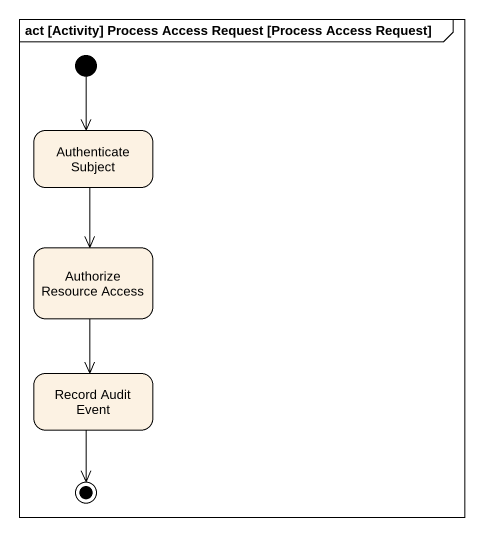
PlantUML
@startuml
mainframe act [Activity] Process Access Request [Process Access Request]
hide empty description
state "Authenticate Subject" as Authenticate_Subject
state "Authorize Resource Access" as Authorize_Resource_Access
state "Record Audit Event" as Record_Audit_Event
[*] --> Authenticate_Subject
Authenticate_Subject --> Authorize_Resource_Access
Authorize_Resource_Access --> Record_Audit_Event
Record_Audit_Event --> [*]
@enduml
